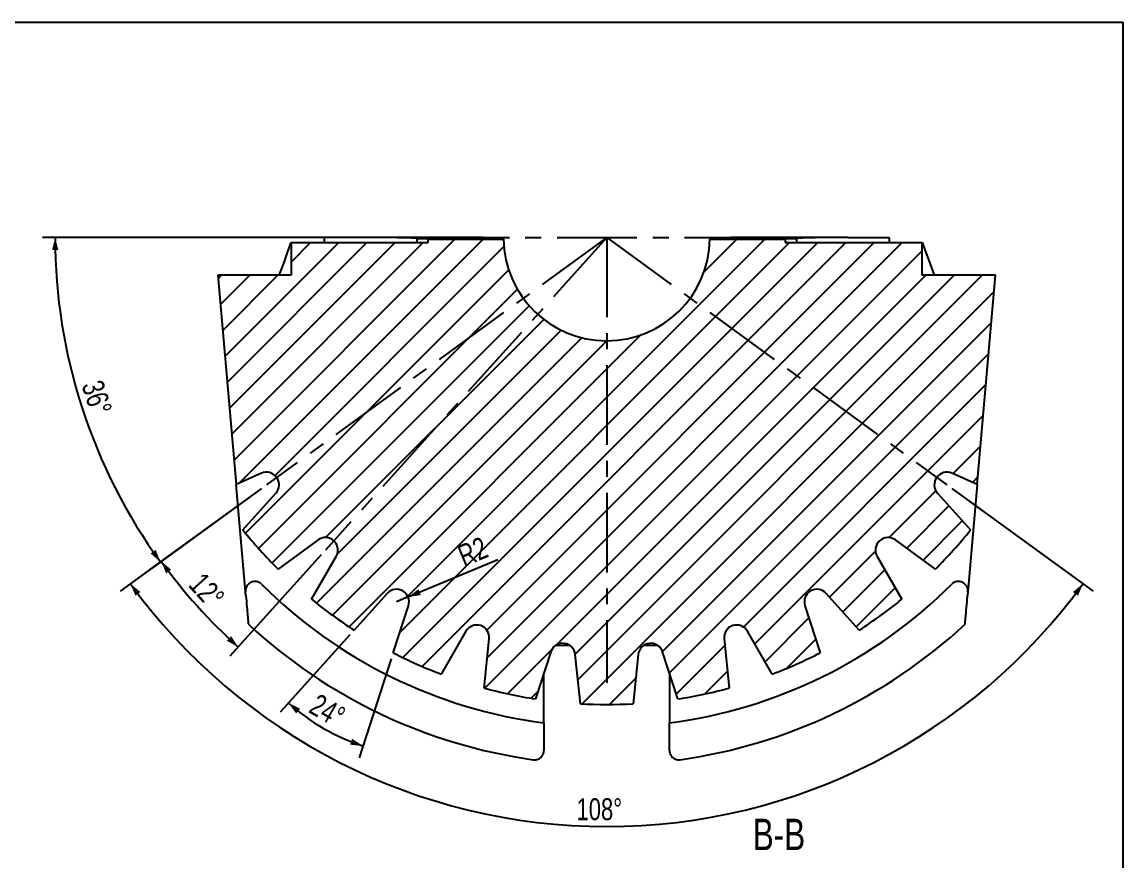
# Model space of a CAD drawing. Header units: millimetres. Extents: x 8 to 832, y 8 to 585.
# Drawn here: x 656.5 to 832, y 451.4 to 585 of the extents above; entities that cross this region are included whole.
import ezdxf

# ---------------------------------------------------------------- set-up
doc = ezdxf.new("R2010")
doc.units = ezdxf.units.MM
doc.linetypes.add('CENTERX2', pattern=[20.319999999999997, 12.7, -2.54, 2.54, -2.54])
for name, color, linetype in [('CENTERLINE', 4, 'CENTERX2'), ('DIMENSIONS', 2, 'Continuous'), ('HATCH', 3, 'Continuous'), ('TEXT', 2, 'Continuous')]:
    doc.layers.add(name, color=color, linetype=linetype)
doc.layers.add('OUTLINE', color=7, linetype='Continuous', lineweight=25)
doc.styles.add('SLDTEXTSTYLE0', font='TXT', dxfattribs={"width": 0.75})
doc.dimstyles.new('SLDDIMSTYLE6', dxfattribs={"dimtxt": 3.5, "dimasz": 2, "dimexe": 0, "dimexo": 0.0625, "dimgap": 0.875, "dimtad": 1, "dimrnd": 1e-09, "dimzin": 12, "dimdsep": 46, "dimtxsty": 'SLDTEXTSTYLE0', "dimsah": 1, "dimcen": 0, "dimadec": 0, "dimazin": 3, "dimtfac": 1, "dimtofl": 0, "dimtmove": 0, "dimatfit": 3, "dimfxl": 0, "dimfrac": 2, "dimtolj": 1, "dimtzin": 12, "dimarcsym": 0})
doc.dimstyles.new('SLDDIMSTYLE7', dxfattribs={"dimtxt": 3.5, "dimasz": 2, "dimexe": 0, "dimexo": 0.0625, "dimgap": 0.875, "dimtad": 1, "dimdec": 4, "dimzin": 12, "dimdsep": 46, "dimtxsty": 'SLDTEXTSTYLE0', "dimsah": 1, "dimcen": 0.09, "dimazin": 3, "dimtfac": 1, "dimtofl": 0, "dimtmove": 0, "dimatfit": 3, "dimfxl": 0, "dimfrac": 2, "dimtolj": 1, "dimtzin": 12, "dimarcsym": 0})

# ---------------------------------------------------------------- blocks, each defined once
blk = doc.blocks.new('_D_107')
at = {"layer": 'DIMENSIONS'}
for p, q in [((720.5023148955856, 550.66359405684), (659.8115253185673, 550.66359405684)), ((694.7068440877763, 510.6941969009522), (676.9825159881032, 497.8167187562192))]:
    blk.add_line(p, q, dxfattribs=at)
blk.add_arc((749.7199997052728, 550.66359405684), 87.90847438670555, 180, 216.0000000000006, dxfattribs=at)
for points in [[(661.8115253185673, 550.66359405684), (661.3343041780028, 548.6580367819165), (662.3342395003862, 548.6694100422301)], [(678.600549976853, 498.9922892608042), (677.8512826790001, 500.9128617057715), (677.0356329752334, 500.3343156309035)]]:
    blk.add_solid(points, dxfattribs=at)
at = {"layer": 'DIMENSIONS', "insert": (669.317420935376, 528.2397755218823), "char_height": 3.5, "attachment_point": 1, "rotation": 288.00000000000085, "style": 'SLDTEXTSTYLE0'}
blk.add_mtext('36°', dxfattribs=at)
blk = doc.blocks.new('_D_108')
at = {"layer": 'DIMENSIONS'}
for p, q in [((694.7068440877763, 510.6941969009522), (677.0979126553598, 497.9005593425713)), ((704.2191184728704, 500.1297459243774), (689.6549312572387, 483.9545773343817))]:
    blk.add_line(p, q, dxfattribs=at)
blk.add_arc((749.7199997052728, 550.66359405684), 87.7658362615993, 216.0000000000006, 228.0000000000006, dxfattribs=at)
for points in [[(678.7159466441097, 499.0761298471563), (679.5087387842079, 497.1731110289102), (680.3110073880769, 497.7700742499265)], [(690.9931924699564, 485.4408669853365), (689.8610208303286, 487.1637098041747), (689.183467932008, 486.4282357597806)]]:
    blk.add_solid(points, dxfattribs=at)
at = {"layer": 'DIMENSIONS', "insert": (685.4951785477199, 497.5711850428644), "char_height": 3.5, "attachment_point": 1, "rotation": 312.0000000000005, "style": 'SLDTEXTSTYLE0'}
blk.add_mtext('12°', dxfattribs=at)
blk = doc.blocks.new('_D_109')
at = {"layer": 'DIMENSIONS'}
for p, q in [((694.7068440877763, 510.6941969009522), (672.196314007926, 494.3393394699971)), ((804.7331553227692, 510.6941969009522), (827.2436854026196, 494.3393394699971))]:
    blk.add_line(p, q, dxfattribs=at)
blk.add_arc((749.7199997052728, 550.66359405684), 93.82454538824854, 216.0000000000005, 324.0000000000011, dxfattribs=at)
for points in [[(673.8143479966759, 495.5149099745821), (674.6057404318792, 493.6113086472283), (675.4084478288453, 494.2076817140715)], [(825.6256514138697, 495.5149099745821), (824.0315515817003, 494.2076817140714), (824.8342589786664, 493.6113086472283)]]:
    blk.add_solid(points, dxfattribs=at)
at = {"layer": 'DIMENSIONS', "insert": (744.90749973135, 461.3507855831703), "char_height": 3.5, "attachment_point": 1, "style": 'SLDTEXTSTYLE0'}
blk.add_mtext('108°', dxfattribs=at)
blk = doc.blocks.new('_D_110')
at = {"layer": 'DIMENSIONS'}
for p, q in [((708.7952581035512, 487.3828341607673), (697.6802216587574, 475.0383355823967)), ((715.3796248653507, 483.5813482383991), (710.2464937218975, 467.7831950240326))]:
    blk.add_line(p, q, dxfattribs=at)
blk.add_arc((721.0297340500169, 500.970596259289), 32.89529871951058, 228.000000000001, 252.0000000000004, dxfattribs=at)
for points in [[(699.0184828714752, 476.5246252333515), (700.2215825714791, 474.8505430633699), (700.8678448044111, 475.6136584716048)], [(710.8645277106475, 469.6853080566229), (709.1509263865037, 470.8314190904641), (708.8131801734189, 469.890181875121)]]:
    blk.add_solid(points, dxfattribs=at)
at = {"layer": 'DIMENSIONS', "insert": (703.7900248089043, 478.1494329331209), "char_height": 3.5, "attachment_point": 1, "rotation": 330.0000000000009, "style": 'SLDTEXTSTYLE0'}
blk.add_mtext('24°', dxfattribs=at)
blk = doc.blocks.new('_D_111')
at = {"layer": 'DIMENSIONS'}
for q in [(732.3440659764202, 499.3550784439424), (716.2199997052727, 492.6398920032829)]:
    blk.add_line((718.0662825773201, 493.4088130371898), q, dxfattribs=at)
blk.add_solid([(718.0662825773201, 493.4088130371898), (720.1047957078441, 493.7161633530849), (719.7203351908908, 494.6393047891086)], dxfattribs=at)
at = {"layer": 'DIMENSIONS', "insert": (725.6237701869247, 501.3933747361189), "char_height": 3.5, "attachment_point": 1, "rotation": 22.610252581933853, "style": 'SLDTEXTSTYLE0'}
blk.add_mtext('R2', dxfattribs=at)

msp = doc.modelspace()

# ---------------------------------------------------------------- hatches: boundary and pattern name
at = {"layer": 'HATCH'}
h = msp.add_hatch(dxfattribs=at)
h.set_pattern_fill('ANSI31', color=256, angle=2.8e-322, style=0)
h.set_pattern_definition([(45, (0, 0), (-2.245064030267288, 2.245064030267288), [])])
edge = h.paths.add_edge_path(flags=0)
edge.add_line((772.1561891359631, 487.942807465065), (776.0936277274224, 481.1229637729751))
edge.add_arc((749.7199997052728, 550.6635940568403), 74.37383622839377, 290.7694797796815, 297.23052022032)
edge.add_line((783.7513575508198, 484.5324047546943), (781.3178866726826, 492.0218580145329))
edge.add_arc((783.2199997052728, 492.6398920032829), 2.000000000000004, 42.00000000000023, 198.0000000000026, ccw=False)
edge.add_line((784.7062893562276, 493.9781532160006), (789.9756107006353, 488.1259789862447))
edge.add_arc((749.7199997052728, 550.6635940568403), 74.37383622839377, 302.7694797796815, 309.2305202203201)
edge.add_line((796.7571381152068, 493.053047057765), (792.8196995237474, 499.8728907498548))
edge.add_arc((794.5517503313163, 500.8728907498549), 2.000000000000004, 53.99999999999642, 210.0000000000034, ccw=False)
edge.add_line((795.7273208359013, 502.4909247386048), (802.0982303054979, 497.8621880668708))
edge.add_arc((749.7199997052728, 550.6635940568403), 74.37383622839377, 314.7694797796815, 321.2305202203201)
edge.add_line((807.7071700218473, 504.0915467107711), (802.4378486774395, 509.9437209405269))
edge.add_arc((803.9241383283943, 511.2819821532446), 2.000000000000004, 65.99999999999858, 222.000000000001, ccw=False)
edge.add_line((804.7376116145459, 513.1090730685298), (808.7770584525991, 511.3105954634497))
edge.add_line((808.7770584525991, 511.3105954634497), (811.6950677241172, 544.6635940568399))
edge.add_line((811.6950677241172, 544.6635940568399), (800.0111758926856, 544.66359405684))
edge.add_line((800.0111758926856, 544.66359405684), (800.0111758926856, 549.8635940568399))
edge.add_line((800.0111758926856, 549.8635940568399), (778.1604212205357, 549.86359405684))
edge.add_line((778.1604212205357, 549.86359405684), (778.1604212205357, 550.4178053130821))
edge.add_line((778.1604212205357, 550.4178053130821), (766.1584796359373, 550.4178053130822))
edge.add_arc((749.7199997052728, 550.6635940568403), 16.44031734904836, 180.856624725265, 359.1433752747342, ccw=False)
edge.add_line((733.2815197746082, 550.4178053130825), (721.2795781900098, 550.4178053130825))
edge.add_line((721.2795781900098, 550.4178053130825), (721.2795781900098, 549.8635940568405))
edge.add_line((721.2795781900098, 549.8635940568405), (699.4288235178599, 549.8635940568406))
edge.add_line((699.4288235178599, 549.8635940568406), (699.4288235178598, 544.6635940568406))
edge.add_line((699.4288235178598, 544.6635940568406), (687.7449316864282, 544.6635940568406))
edge.add_line((687.7449316864282, 544.6635940568406), (690.6629409579459, 511.3105954634495))
edge.add_line((690.6629409579459, 511.3105954634495), (694.7023877959996, 513.1090730685298))
edge.add_arc((695.5158610821512, 511.2819821532446), 2.000000000000004, -41.999999999999375, 113.9999999999998, ccw=False)
edge.add_line((697.002150733106, 509.943720940527), (691.7328293886982, 504.0915467107711))
edge.add_arc((749.7199997052728, 550.6635940568403), 74.37383622839377, 218.7694797796815, 225.23052022032)
edge.add_line((697.3417691050477, 497.8621880668708), (703.7126785746442, 502.4909247386048))
edge.add_arc((704.8882490792292, 500.8728907498549), 2.000000000000004, -30.00000000000267, 126.00000000000199, ccw=False)
edge.add_line((706.6202998867981, 499.8728907498549), (702.6828612953387, 493.053047057765))
edge.add_arc((749.7199997052728, 550.6635940568403), 74.37383622839377, 230.7694797796815, 237.23052022032)
edge.add_line((709.4643887099102, 488.1259789862447), (714.7337100543178, 493.9781532160006))
edge.add_arc((716.2199997052727, 492.6398920032829), 2.000000000000004, -18.00000000000182, 138.0000000000003, ccw=False)
edge.add_line((718.122112737863, 492.021858014533), (715.6886418597256, 484.5324047546943))
edge.add_arc((749.7199997052728, 550.6635940568403), 74.37383622839377, 242.7694797796815, 249.2305202203201)
edge.add_line((723.3463716831232, 481.1229637729751), (727.2838102745824, 487.942807465065))
edge.add_arc((729.0158610821512, 486.942807465065), 2.000000000000004, -6.0000000000009095, 150.0000000000001, ccw=False)
edge.add_line((731.0049048728878, 486.7337505385297), (730.1817560625358, 478.9020127567812))
edge.add_arc((749.7199997052728, 550.6635940568403), 74.37383622839377, 254.7694797796815, 261.23052022032)
edge.add_line((738.3810087556124, 477.1592077960771), (740.8144796337497, 484.6486610559159))
edge.add_arc((742.7165926663399, 484.0306270671659), 2.000000000000004, 5.999999999997328, 161.9999999999982, ccw=False)
edge.add_line((744.7056364570766, 484.2396839937012), (745.5287852674285, 476.4079462119528))
edge.add_arc((749.7199997052728, 550.6635940568403), 74.37383622839377, 266.7694797796815, 273.2305202203197)
edge.add_line((753.9112141431166, 476.4079462119527), (754.7343629534685, 484.2396839937012))
edge.add_arc((756.7234067442051, 484.0306270671659), 2.000000000000004, 17.999999999997215, 174.0000000000011, ccw=False)
edge.add_line((758.6255197767954, 484.6486610559157), (761.0589906549327, 477.1592077960771))
edge.add_arc((749.7199997052728, 550.6635940568403), 74.37383622839377, 278.7694797796811, 285.23052022032)
edge.add_line((769.2582433480097, 478.9020127567811), (768.4350945376577, 486.7337505385297))
edge.add_arc((770.4241383283943, 486.942807465065), 2.000000000000004, 29.99999999999841, 186.0000000000001, ccw=False)

# ---------------------------------------------------------------- linework, layer by layer
at = {"layer": 'CENTERLINE'}
for p, q in [((749.7199997052728, 550.66359405684), (695.5158610821512, 511.2819821532446)), ((749.7199997052728, 550.66359405684), (704.8882490792292, 500.8728907498548)), ((721.5023148955856, 550.66359405684), (777.9376845149593, 550.66359405684)), ((749.7199997052728, 550.66359405684), (749.7199997052725, 479.7135022828224)), ((749.7199997052728, 550.66359405684), (803.9241383283943, 511.2819821532446))]:
    msp.add_line(p, q, dxfattribs=at)
at = {"layer": 'OUTLINE'}
for p, q in [((8.000000000000007, 585), (832.0000000000003, 585)), ((832.0000000000003, 585), (832.0000000000003, 8.000000000000007)), ((699.4288234876743, 549.8635940770658), (699.4288234876743, 544.6635940047021)), ((699.4288234876743, 549.8635940770658), (721.2795770632378, 549.8635940770658)), ((711.2345254885307, 550.6635940568401), (704.7200023101917, 550.6635940568401)), ((704.7200023101917, 549.8635940770658), (704.7200023101917, 550.6635940568401)), ((728.8221052753082, 550.6635940568401), (711.2345254885307, 550.6635940568401)), ((717.927028136169, 550.6132949616916), (717.1987897621742, 550.636922726368)), ((719.4699986743084, 550.5082378826377), (719.4699986743084, 550.5424302704672)), ((719.4699986743084, 550.5082378826377), (719.4699986743084, 549.8635940770658)), ((721.2795770632378, 549.8635940770658), (721.2795770632378, 550.4178053110412)), ((721.2795770632378, 550.4178053110412), (733.2815199064365, 550.4178053110412)), ((729.9700013267151, 550.6635940568401), (728.8221052753082, 550.6635940568401)), ((731.4706600176445, 550.5082378826377), (731.4704029726139, 550.5424302704672)), ((733.2815199064365, 550.4178053110412), (733.221613513147, 550.4327398688805)), ((766.2183846717975, 550.4327398688805), (766.1584796754918, 550.4178053110412)), ((766.1584796754918, 550.4178053110412), (778.160420888876, 550.4178053110412)), ((767.9695974824293, 550.5424302704672), (767.9693384583383, 550.5082378826377)), ((770.6178937245435, 550.6635940568401), (769.4699997104047, 550.6635940568401)), ((788.2054752575508, 550.6635940568401), (770.6178937245435, 550.6635940568401)), ((778.160420888876, 550.4178053110412), (778.160420888876, 549.8635940770658)), ((778.160420888876, 549.8635940770658), (800.011175395762, 549.8635940770658)), ((779.9699992778054, 550.5424302704672), (779.9699992778054, 550.5082378826377)), ((779.9699992778054, 550.5082378826377), (779.9699992778054, 549.8635940770658)), ((782.2412081899396, 550.636922726368), (781.5129716785899, 550.6132949616916)), ((788.2054752575508, 550.6635940568401), (794.720000298535, 550.6635940568401)), ((794.720000298535, 550.6635940568401), (794.720000298535, 549.8635940770658)), ((800.011175395762, 544.6635940047021), (800.011175395762, 549.8635940770658)), ((687.7449347542873, 544.6635940047021), (690.6629397439114, 511.3105959193821)), ((699.4288234876743, 544.6635940047021), (687.7449347542873, 544.6635940047021)), ((811.6950659917942, 544.6635940047021), (800.011175395762, 544.6635940047021)), ((808.7770572768799, 511.3105959193821), (811.6950659917942, 544.6635940047021)), ((694.7023912238232, 513.109072943222), (690.6629397439114, 511.3105959193821)), ((808.7770572768799, 511.3105959193821), (804.7376132475487, 513.109072943222)), ((692.156125502502, 494.2433870332355), (690.6629397439114, 511.3105959193821)), ((808.7770572768799, 511.3105959193821), (807.2838715182892, 494.2433870332355)), ((691.7328282164684, 504.091545839798), (697.0021470355144, 509.943719853651)), ((802.4378499852768, 509.943719853651), (807.7071688043228, 504.091545839798)), ((703.712676362907, 502.4909264342899), (697.341766850864, 497.8621899085159)), ((802.0982301699272, 497.8621899085159), (795.7273206578842, 502.4909264342899)), ((702.6828645633808, 493.0530487494583), (706.6202989684692, 499.8728892700786)), ((792.8196999149671, 499.8728892700786), (796.7571380453459, 493.0530487494583)), ((692.2104178833118, 493.6228356258983), (692.156125502502, 494.2433870332355)), ((714.7337092923275, 493.9781538145656), (709.4643904732815, 488.1259760754223)), ((789.9756102728, 488.1259760754223), (784.7062895911089, 493.9781538145656)), ((807.2838715182892, 494.2433870332355), (807.2295791374794, 493.6228356258983)), ((715.6886427568546, 484.5324045913334), (718.1221141385189, 492.0218585925217)), ((781.3178866075626, 492.0218585925217), (783.7513579892269, 484.5324045913334)), ((727.2838099764934, 487.9428110020275), (723.3463718461147, 481.1229667561169)), ((776.0936275029829, 481.1229667561169), (772.1561891397736, 487.9428110020275)), ((730.1817542778603, 478.9020157353992), (731.0049055980793, 486.7337531345005)), ((768.4350945368218, 486.7337531345005), (769.2582433541114, 478.9020157353992)), ((740.8144797103754, 484.6486634509678), (738.3810083287111, 477.1592057244892)), ((741.636027293121, 485.7135972874279), (743.7971576022259, 485.7135972874279)), ((755.6428412812105, 485.7135972874279), (757.803972521638, 485.7135972874279)), ((761.0589905547253, 477.1592057244892), (758.6255201043836, 484.6486634509678)), ((745.5287861543051, 476.4079487817402), (744.7056366967312, 484.2396861808414)), ((754.7343631180278, 484.2396861808414), (753.9112145917765, 476.4079487817402)), ((739.7200005965582, 473.3576885359402), (739.7200005965582, 481.2801963584537)), ((759.7200001495233, 481.2801963584537), (759.7200001495233, 473.3576885359402)), ((739.7200005965582, 473.3576885359402), (739.7200005965582, 470.2832511561031)), ((759.7200001495233, 470.2832511561031), (759.7200001495233, 473.3576885359402))]:
    msp.add_line(p, q, dxfattribs=at)
at = {"layer": 'OUTLINE', "flags": 128}
for points in [[(697.5361748503796, 544.6635940047021), (698.0323686169735, 546.0268607297952), (698.4555615948788, 547.1895731920416), (698.8040923046223, 548.1471686093176), (699.0766047405353, 548.8958897935266), (699.2720260190121, 549.4327990040223), (699.3895887302509, 549.7557895309332), (699.4288234876743, 549.8635940770658)], [(800.011175395762, 549.8635940770658), (800.0504138784758, 549.7557895309332), (800.1679710017792, 549.4327990040223), (800.3633922802559, 548.8958897935266), (800.635904716169, 548.1471686093176), (800.9844391512028, 547.1895731920416), (801.407632129108, 546.0268607297952), (801.9038221704117, 544.6635940047021)]]:
    msp.add_lwpolyline(points, dxfattribs=at)
at = {"layer": 'OUTLINE'}
for centre, radius, start, end in [((749.7199997052728, 550.6635940568401), 16.44031734904836, 180.8566247252662, 359.1433752747354), ((695.5158610821514, 511.2819821532441), 1.999999999999989, 317.9999999999998, 113.9999999999976), ((803.9241383283946, 511.2819821532449), 2.00000000000005, 66.00000000000237, 222.0000000000042), ((749.7199997052727, 550.6635940568401), 74.37383622839374, 218.7694797796819, 225.2305202203204), ((749.7199997052727, 550.6635940568401), 74.37383622839386, 314.7694797796821, 321.2305202203206), ((704.8882490792296, 500.8728907498545), 1.999999999999996, 329.9999999999989, 126.0000000000037), ((794.5517503313166, 500.8728907498551), 2.000000000000049, 54.00000000000177, 210.0000000000028), ((693.6504202132568, 494.3741211903396), 1.500000000000105, 45.11213111851612, 185.0000000000024), ((749.7199997052727, 550.6635940568401), 77.95000000000002, 225.1121311185124, 262.6293631926688), ((749.7199997052727, 550.6635940568401), 77.9500000000001, 277.3706368073329, 314.8878688814893), ((805.7895791972887, 494.3741211903396), 1.500000000000105, 354.9999999999992, 134.8878688814839), ((749.7199997052727, 550.6635940568401), 74.3738362283937, 230.7694797796819, 237.2305202203205), ((716.219999705273, 492.6398920032826), 2.00000000000006, 342.0000000000008, 138.0000000000002), ((783.2199997052733, 492.639892003283), 2.000000000000078, 41.9999999999998, 198.0000000000024), ((749.7199997052727, 550.6635940568401), 74.37383622839381, 302.7694797796821, 309.2305202203206), ((749.7199997052727, 550.6635940568401), 84.00000000000001, 227.1648715905667, 261.9872223400806), ((729.0158610821517, 486.9428074650647), 2.000000000000066, 354.0000000000023, 150.0000000000011), ((749.7199997052727, 550.6635940568401), 84.00000000000003, 278.0127776599211, 312.835128409435), ((770.4241383283947, 486.942807465065), 2.000000000000132, 30.00000000000054, 186.0000000000022), ((742.7165926663404, 484.0306270671658), 2.000000000000013, 6.000000000000079, 162.0000000000005), ((756.7234067442056, 484.0306270671658), 2.00000000000012, 17.99999999999949, 174.0000000000019), ((749.7199997052727, 550.6635940568401), 74.3738362283938, 242.7694797796818, 249.2305202203204), ((749.7199997052727, 550.6635940568401), 74.37383622839386, 290.7694797796819, 297.2305202203206), ((749.7199997052727, 550.6635940568401), 74.37383622839383, 254.7694797796819, 261.2305202203205), ((749.7199997052727, 550.6635940568401), 74.37383622839384, 278.7694797796816, 285.2305202203204), ((749.7199997052727, 550.6635940568401), 74.37383622839378, 266.7694797796819, 273.2305202203201)]:
    msp.add_arc(centre, radius, start, end, dxfattribs=at)
for centre, start_param, end_param in [((721.3322913723915, 19553.2898440569), 3.140175762320822, 3.140926903598078), ((778.107708038154, 19553.2898440569), 3.142258403584861, 3.143009544862116)]:
    msp.add_ellipse(centre, major_axis=(0, 19002.87625000007), ratio=0.004166666666666439, start_param=start_param, end_param=end_param, dxfattribs=at)
for points, knots in [([(717.1987897621742, 550.636922726368), (717.0593438376197, 550.64016003787), (716.7804523595577, 550.6466346522603), (715.5562659224437, 550.6550239690035), (713.8946973927399, 550.6610468094101), (712.3541217815401, 550.6633957247077), (711.4586083637049, 550.6635543614283), (711.2345254885307, 550.6635940568385)], [0, 0, 0, 0, 0.2307496680500482, 0.4614987221059305, 0.6922464498479711, 0.9229913265511472, 1, 1, 1, 1]), ([(719.4699986743084, 550.5424302704672), (719.451694788816, 550.5477910329328), (719.4150870126498, 550.5585125593813), (719.1131402633772, 550.5758477724213), (718.6446523415369, 550.5940057301818), (718.1662362966821, 550.6068652153806), (717.927028136169, 550.6132949616916)], [0, 0, 0, 0, 0.2489909420280333, 0.4979819545423887, 0.7489908323733476, 1, 1, 1, 1]), ([(720.2164872454754, 550.4682031918823), (719.9990741690306, 550.47417022746), (719.5636650759396, 550.486120297768), (719.5012486632431, 550.5008587768922), (719.4699986743084, 550.5082378826377)], [0, 0, 0, 0, 0.4993305833405757, 1, 1, 1, 1]), ([(721.2201028036228, 550.4326689573976), (721.1685963266327, 550.4374550308031), (721.065456211329, 550.4470389936705), (720.4997094036119, 550.4611426630128), (720.2164872454754, 550.4682031918823)], [0, 0, 0, 0, 0.4993835506041474, 1, 1, 1, 1]), ([(729.7342314290157, 550.6232388674438), (729.5118966107267, 550.6296886456464), (729.0661671902534, 550.6426189456444), (728.9035880984492, 550.6565912793839), (728.8221052753082, 550.6635940568401)], [0, 0, 0, 0, 0.4988111802288418, 1, 1, 1, 1]), ([(731.4704029726139, 550.5424302704672), (731.4497723337662, 550.548474059707), (731.4085110694607, 550.5605616342639), (731.0687210824541, 550.5802773987114), (730.5415959188228, 550.6010360938953), (730.0033530444741, 550.6158379396591), (729.7342314290157, 550.6232388674438)], [0, 0, 0, 0, 0.248991378867431, 0.4979825961324943, 0.7489911317812085, 1, 1, 1, 1]), ([(732.1533753441921, 550.471214667083), (731.9545809325358, 550.4767938428573), (731.5564592006675, 550.4879671505131), (731.4992852555101, 550.501474944946), (731.4706600176445, 550.5082378826377)], [0, 0, 0, 0, 0.499330721594532, 1, 1, 1, 1]), ([(733.221613513147, 550.4327398688805), (733.1667418204639, 550.4378661264296), (733.0568629319258, 550.44813130059), (732.4547853684156, 550.4635138882917), (732.1533753441921, 550.471214667083)], [0, 0, 0, 0, 0.4993833976034506, 0.9999999999999999, 0.9999999999999999, 0.9999999999999999, 0.9999999999999999]), ([(767.2866228407523, 550.471214667083), (766.9858561224156, 550.4635318323922), (766.3835798719791, 550.4481471884532), (766.2734949960295, 550.4378798631192), (766.2183846717975, 550.4327398688805)], [0, 0, 0, 0, 0.4993833280304825, 1, 1, 1, 1]), ([(767.9693384583383, 550.5082378826377), (767.940867125547, 550.5014925224668), (767.8838481170926, 550.4879837151543), (767.4858755483059, 550.4768093369064), (767.2866228407523, 550.471214667083)], [0, 0, 0, 0, 0.4993305489341932, 1, 1, 1, 1]), ([(769.7057689096122, 550.6232388674438), (769.4386445264523, 550.6158966458573), (768.9043958615008, 550.6012122054707), (768.375963030797, 550.5804954238072), (768.0324942250073, 550.5607114473866), (767.9905630708022, 550.5485239982908), (767.9695974824293, 550.5424302704672)], [0, 0, 0, 0, 0.2489914236375817, 0.4979827527880917, 0.7489912414614421, 1, 1, 1, 1]), ([(770.6178937245435, 550.6635940568401), (770.5369115601831, 550.656624132096), (770.374561547351, 550.6426510877773), (769.9290525775197, 550.629719847517), (769.7057689096122, 550.6232388674438)], [0, 0, 0, 0, 0.4988121833059669, 1, 1, 1, 1]), ([(779.223511637961, 550.4682031918823), (778.940893705475, 550.461159148191), (778.3749600247658, 550.4470536682654), (778.2716259120903, 550.4374678009218), (778.219895148491, 550.4326689573976)], [0, 0, 0, 0, 0.4993834827637137, 1, 1, 1, 1]), ([(779.9699992778054, 550.5082378826377), (779.9389167728868, 550.5008779000135), (779.8766684254887, 550.486138201381), (779.4414248006318, 550.4741868618325), (779.223511637961, 550.4682031918823)], [0, 0, 0, 0, 0.4993306042278023, 1, 1, 1, 1]), ([(781.5129716785899, 550.6132949616916), (781.2755396336626, 550.6069162995567), (780.8006758978169, 550.5941589847974), (780.3310233187982, 550.57603895674), (780.0258051238517, 550.5586451855729), (779.9886012333101, 550.5478352441515), (779.9699992778054, 550.5424302704672)], [0, 0, 0, 0, 0.2489912213637673, 0.49798207148416, 0.7489908976490234, 1, 1, 1, 1]), ([(788.2054752575508, 550.6635940568401), (787.5308872116291, 550.6632532620791), (786.1817100439407, 550.6625716720135), (784.384444227361, 550.6572921156718), (783.0246242437713, 550.649632609501), (782.4016929545164, 550.6423103613266), (782.2733325031835, 550.6380011718735), (782.2412081899396, 550.636922726368)], [0, 0, 0, 0, 0.2307423294319602, 0.4614850268558777, 0.6922286574181276, 0.9229751616330222, 1, 1, 1, 1]), ([(692.2104178833118, 493.6228356258983), (692.2639660311894, 493.0107774124337), (692.3610173311423, 491.9014758283849), (692.4814864771394, 490.5245237880356), (692.5579217795943, 489.6509150341819), (692.6012167193369, 489.1559590118101), (692.6065580067481, 489.0949179933649), (692.6091506051174, 489.065289397728)], [0, 0, 0, 0, 0.3062331719226536, 0.5550206422019085, 0.7357614492759434, 0.8717417013917971, 1, 1, 1, 1]), ([(806.8308464156738, 489.065289397728), (806.8311840870471, 489.0691546179103), (806.8323972079683, 489.0830408393721), (806.8504111401845, 489.2888843020054), (806.9023724015094, 489.8828904663779), (807.0023979844133, 491.0260791181066), (807.1195022658341, 492.3646094382204), (807.201847029525, 493.305845653835), (807.2295791374794, 493.6228356258983)], [0, 0, 0, 0, 0.04608675838206985, 0.1655716629702871, 0.3160029202115193, 0.5276334614640984, 0.8409161766513347, 1, 1, 1, 1]), ([(739.7200005965582, 470.2832511561031), (739.7200005965582, 469.9399628270164), (739.7200005965582, 469.4845497726052), (739.7200005965582, 469.0708884960084), (739.7200005965582, 468.9690432446117)], [0, 0, 0, 0, 0.7537955395909732, 0.9999999999999999, 0.9999999999999999, 0.9999999999999999, 0.9999999999999999]), ([(759.7200001495233, 468.9690432446117), (759.7200001495233, 469.1761851733756), (759.7200001495233, 469.5972945846536), (759.7200001495233, 470.0521415028599), (759.7200001495233, 470.2832511561031)], [0, 0, 0, 0, 0.4918957477945136, 0.9999999999999999, 0.9999999999999999, 0.9999999999999999, 0.9999999999999999]), ([(738.0109081881395, 467.4836880462284), (738.0130089727729, 467.4833935137493), (738.2664072118635, 467.447866782273), (738.7464556220464, 467.5001253821803), (739.3137779094972, 467.8830267796463), (739.6561855238177, 468.3969310817112), (739.7004352063956, 468.7936364448828), (739.7200005965582, 468.9690432446117)], [0, 0, 0, 0, 0.002923357340722814, 0.3526175842149833, 0.6373724671106283, 0.8396610155981029, 1, 1, 1, 1]), ([(759.7200001495233, 468.9690432446117), (759.7395647124517, 468.7936364390296), (759.7838125352775, 468.3969309626933), (760.1262227146376, 467.8830265674635), (760.6935349704605, 467.5001261418832), (761.1736172593479, 467.4478650681729), (761.4269902220834, 467.4833935138221), (761.4290906952968, 467.4836880462284)], [0, 0, 0, 0, 0.1603389254749027, 0.3626274909612552, 0.6473825291071261, 0.9970767853671798, 0.9999999999999999, 0.9999999999999999, 0.9999999999999999, 0.9999999999999999])]:
    msp.add_open_spline(points, degree=3, knots=knots, dxfattribs=at)

# ---------------------------------------------------------------- texts
at = {"layer": 'TEXT', "insert": (777.1762997948936, 458.0784750607927), "char_height": 5, "attachment_point": 2, "style": 'SLDTEXTSTYLE0'}
msp.add_mtext('B-B', dxfattribs=at)

# ---------------------------------------------------------------- dimensions: what is measured, and where the dimension line sits
at = {"layer": 'DIMENSIONS'}
for base, line1, line2, picture, middle in [((666.1140723022309, 523.4983815217734), ((721.5023148955856, 550.66359405684), (777.9376845149593, 550.66359405684)), ((749.7199997052728, 550.66359405684), (695.5158610821512, 511.2819821532446)), '_D_107', (666.1140723022311, 523.4983815217732)), ((749.7199997052728, 456.8390486685914), ((695.5158610821512, 511.2819821532446), (749.7199997052728, 550.66359405684)), ((803.9241383283943, 511.2819821532446), (749.7199997052728, 550.66359405684)), '_D_109', (749.7199997052728, 456.8390486685915)), ((684.4972726337688, 491.936786821524), ((695.5158610821512, 511.2819821532446), (749.7199997052728, 550.66359405684)), ((704.8882490792292, 500.8728907498548), (749.7199997052728, 550.66359405684)), '_D_108', (684.4972726337688, 491.9367868215241)), ((704.5820846902616, 472.4824319031151), ((715.6886418597256, 484.5324047546943), (718.122112737863, 492.021858014533)), ((714.7337100543178, 493.9781532160006), (709.4643887099102, 488.1259789862447)), '_D_110', (704.5820846902618, 472.4824319031152))]:
    dim = msp.add_angular_dim_2l(base=base, line1=line1, line2=line2, dimstyle='SLDDIMSTYLE7', dxfattribs=at)
    dim.commit()
    dim.dimension.update_dxf_attribs({"geometry": picture, "text_midpoint": middle, "dimtype": 162})
dim = msp.add_radius_dim(center=(716.2199997052727, 492.6398920032829), mpoint=(718.0662825773201, 493.4088130371898), dimstyle='SLDDIMSTYLE6', dxfattribs=at)
dim.commit()
dim.dimension.update_dxf_attribs({"geometry": '_D_111', "text_midpoint": (730.0737459933531, 498.4095646001591), "dimtype": 164})

doc.saveas('drawing.dxf')
